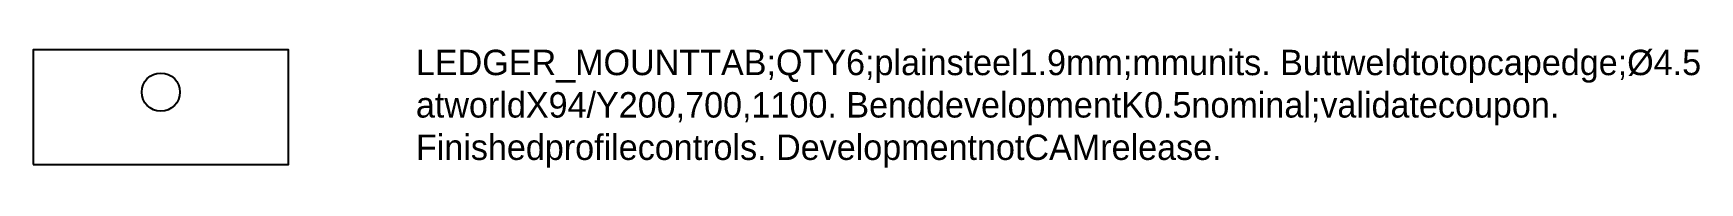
# Model space of a CAD drawing. Header units: millimetres. Extents: x 0 to 196, y 0 to 14.
import ezdxf

# ---------------------------------------------------------------- set-up
doc = ezdxf.new("R2010")
doc.units = ezdxf.units.MM
for name, color, linetype in [('CUT_HOLES', 7, 'Continuous'), ('CUT_OUTER', 7, 'Continuous'), ('SHOP_NOTES', 7, 'Continuous')]:
    doc.layers.add(name, color=color, linetype=linetype)

msp = doc.modelspace()

# ---------------------------------------------------------------- linework, layer by layer
at = {"layer": 'CUT_HOLES'}
msp.add_circle((15, 8.55), 2.25, dxfattribs=at)
at = {"layer": 'CUT_OUTER'}
msp.add_lwpolyline([(0, 0), (30, 0), (30, 13.55), (0, 13.55)], close=True, dxfattribs=at)

# ---------------------------------------------------------------- texts
at = {"layer": 'SHOP_NOTES', "insert": (45, 13.55), "char_height": 3, "width": 160, "attachment_point": 1}
msp.add_mtext('LEDGER_MOUNTTAB;QTY6;plainsteel1.9mm;mmunits. Buttweldtotopcapedge;Ø4.5 atworldX94/Y200,700,1100. BenddevelopmentK0.5nominal;validatecoupon. Finishedprofilecontrols. DevelopmentnotCAMrelease.', dxfattribs=at)

doc.saveas('drawing.dxf')
